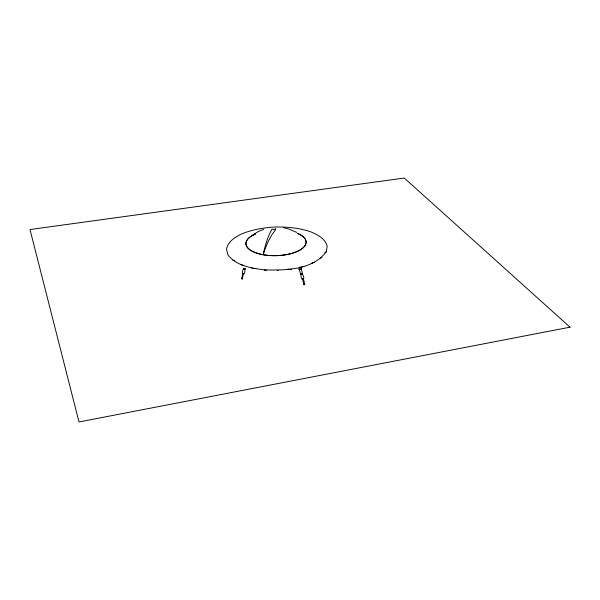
<?xml version="1.0" encoding="UTF-8"?>
<svg xmlns="http://www.w3.org/2000/svg" width="600" height="600" viewBox="0 0 600 600"><rect width="100%" height="100%" fill="white"/><g stroke="black" fill="none" stroke-linecap="round" stroke-linejoin="round"><path stroke-width="0.9" d="M243.93 268.358C239.183 275.25 246.27 276.33 244.77 268.53M243.862 273.847L243.3 273.397M243.645 268.493L245.01 268.853M264.33 269.903C285.278 270.413 312.382 270.173 326.272 251.85L327.188 246.165C325.132 238.433 317.505 234.683 310.718 231.817C299.49 228.022 287.632 226.822 275.835 226.995C264.112 227.558 252.413 229.47 241.522 233.985C235.042 237.248 227.767 241.515 226.485 249.322L227.955 254.94C236.475 265.95 251.4 268.132 264.33 269.903A47.4 11.092 -85.5 0 0 266.475 270.173M242.452 278.678L241.478 278.392L242.528 278.528L241.627 278.452L242.535 278.82L242.13 279.053L241.425 278.618L242.452 278.678L243.255 273.495M241.627 278.452L242.94 273.457M301.08 273.915C300.082 281.993 306.825 280.538 302.062 273.675M302.243 279.293L302.722 278.933M302.272 273.87L300.9 274.14M302.722 279.053C303.84 287.572 305.858 285.757 303.3 278.97M303.36 279.038L302.513 279.233M243.585 273.772L242.745 273.585M252.562 235.163L257.895 231.757L263.707 229.312M300.96 273.832L300.675 274.32L302.55 273.795L301.2 268.538L300.847 268.95M303.99 284.077C302.895 284.903 305.79 284.1 304.433 283.965M304.2 284.31C306.218 284.1 302.528 285.165 304.343 284.22M300.375 269.13L299.257 269.085L300.6 274.245M303.255 278.827L303.63 278.962M302.153 273.555L302.543 273.705M283.433 227.692L289.118 229.11L296.722 232.403M275.138 228.54L275.79 228.892M255.428 233.955A30.128 12.81 -1.6 0 0 254.22 252.195A30.128 12.81 -1.6 0 0 297.053 251.528A30.068 12.788 -1.6 0 0 297.308 233.34A30.128 12.81 -1.6 0 1 297.053 251.528A30.068 12.788 -1.6 0 1 254.333 252.202A30.068 12.788 -1.6 0 1 255.54 233.993M255.862 268.545A47.287 21.735 -78.5 0 1 251.678 267.968M277.942 270.278A47.438 0.405 88.2 0 1 277.868 270.487M291.472 269.048A47.392 11.873 82 0 1 287.985 269.002M303.892 266.325A47.28 22.425 74.9 0 1 299.618 267.173M321.9 257.377A46.89 37.83 52 0 1 320.19 258.09M314.28 262.327A47.108 31.29 65.7 0 1 311.385 263.28M326.272 251.85A46.642 41.64 28.9 0 1 324.788 252.593M234.585 260.775A46.898 37.44 -56.3 0 1 232.853 260.175M243.825 265.403A47.123 30.727 -69.6 0 1 240.938 264.63M301.538 268.26A1.537 0.525 -14.5 0 1 301.02 269.077A1.537 0.525 -14.5 0 1 299.032 269.407A1.537 0.525 -14.5 0 1 299.205 268.642M245.085 268.53A0.998 0.405 12.9 0 1 244.928 269.115A0.998 0.405 12.9 0 1 243.51 268.725A0.998 0.405 12.9 0 1 243.915 268.215M263.752 252.097L263.183 254.737L264.007 252.12A48.27 18.337 -79.6 0 1 274.68 231L275.722 229.59L272.032 229.208A47.617 13.087 -83.4 0 0 263.752 252.097M570 327.18L79.005 421.965L30 229.545L404.272 178.035L570 327.18"/></g></svg>
